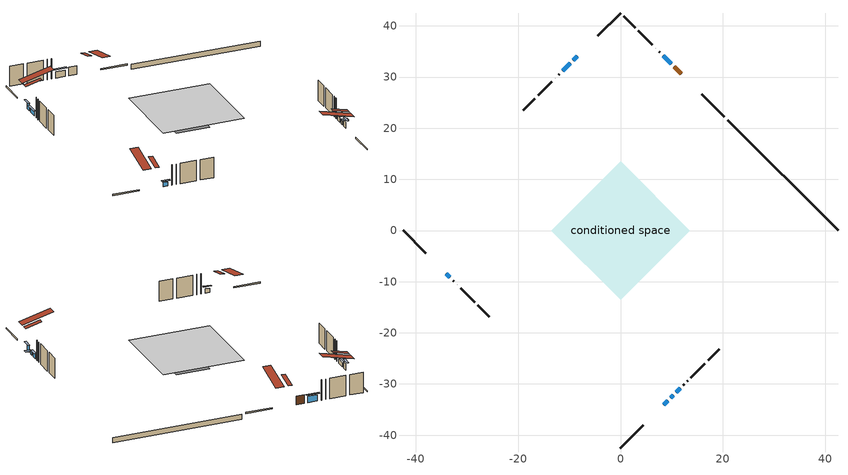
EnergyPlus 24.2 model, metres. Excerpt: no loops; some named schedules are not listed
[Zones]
conditioned space
 floor outside (Floor1 construction): -2.79,0 0,2.79 2.79,0 0,-2.79 z1.2
 floor adiabatic (Floor2 construction): -5.39,0 0,5.39 5.39,0 0,-5.39 z1.2
 floor adiabatic (AdiabaticFloorConstruction): -13.57,0 0,13.57 13.57,0 0,-13.57 z3.64
 floor foundation (Slab1 construction): -5.39,0.21 -0.21,5.39 5.39,-0.21 0.21,-5.39 z0
 wall outside (RimJoist1 construction): 0,-42.52 4.42,-38.1 / -42.52,0 -38.1,-4.42 / 0,42.52 -4.42,38.1 / 20.3,22.22 15.88,26.63 z1.2:1.5
 wall outside (AdiabaticWallConstruction 1): 11.85,30.67 10.54,31.98 z1.2:3.23
 wall outside (AdiabaticWallConstruction): 9.88,32.63 8.34,34.18 / 8.45,-34.06 9.19,-33.32 / -8.45,34.06 -9.19,33.32 z1.2:2.72; 9.85,-32.67 10.28,-32.24 z1.2:2.06; -34.06,-8.45 -33.34,-9.17 / 10.94,-31.58 11.65,-30.86 / -9.85,32.67 -11.28,31.23 z1.2:2.22
 wall outside (Wall1 construction): 12.31,-30.2 12.43,-30.08 / -32.69,-9.83 -32.57,-9.95 / -11.94,30.57 -12.06,30.45 / 7.68,34.84 7.56,34.96 z1.2:6.08
 wall outside (Wall2 construction): 13.09,-29.43 13.12,-29.4 / -31.91,-10.61 -31.88,-10.64 / -12.72,29.8 -12.75,29.77 / 6.9,35.61 6.87,35.64 z1.2:6.08
 wall outside (Wall3 construction): 13.78,-28.74 16.47,-26.04 / -31.22,-11.29 -28.53,-13.99 / -13.4,29.11 -16.1,26.41 / 6.22,36.3 3.52,39 z1.2:6.08
 wall outside (Wall4 construction): 17.13,-25.39 19.33,-23.18 / -27.87,-14.65 -25.66,-16.85 / -16.76,25.76 -18.96,23.55 / 2.86,39.65 0.66,41.86 z1.2:6.08
 wall foundation (FoundationWall1 construction): 42.52,0 20.96,21.56 z0:1.2
 window (WindowConstruction): 9.88,32.63 8.34,34.18 z1.2:2.72
 window (WindowConstruction 1): 8.45,-34.06 9.19,-33.32 z1.2:2.72
 window (WindowConstruction 2): 9.85,-32.67 10.28,-32.24 z1.2:2.06
 window (WindowConstruction 3): -8.45,34.06 -9.19,33.32 z1.2:2.72
 window (WindowConstruction 4): -34.06,-8.45 -33.34,-9.17 z1.2:2.21
 window (WindowConstruction 5): 10.94,-31.58 11.65,-30.86 z1.2:2.21
 window (WindowConstruction 6): -9.85,32.67 -11.28,31.23 z1.2:2.21
 door (Door): 11.84,30.67 10.54,31.98 z1.2:3.23
 ceiling adiabatic (AdiabaticFloorConstruction): 0,-13.57 13.57,0 0,13.57 -13.57,0 z3.64
 roof outside (Roof1 construction): 6.44,-36.07,6.08 1.14,-30.77,7.95 -0.23,-32.14,7.95 5.08,-37.44,6.08; -36.07,-6.44,6.08 -30.77,-1.14,7.95 -32.14,0.23,7.95 -37.44,-5.08,6.08; -6.44,36.07,6.08 -1.14,30.77,7.95 0.23,32.14,7.95 -5.08,37.44,6.08; 13.86,28.66,6.08 8.55,23.36,7.95 9.92,21.99,7.95 15.22,27.29,6.08
 roof outside (Roof2 construction): 7.8,-34.72,6.08 5.09,-32.01,7.04 4.39,-32.71,7.04 7.1,-35.42,6.08; -34.72,-7.8,6.08 -32.01,-5.09,7.04 -32.71,-4.39,7.04 -35.42,-7.1,6.08; -7.8,34.72,6.08 -5.09,32.01,7.04 -4.39,32.71,7.04 -7.1,35.42,6.08; 12.5,30.01,6.08 9.79,27.3,7.04 10.49,26.6,7.04 13.2,29.32,6.08
shading: 8.01,34.5 10.21,32.31 10.53,32.63 8.34,34.83 z3.18; 9.52,-33 8.13,-34.39 8.45,-34.71 9.84,-33.32 z3.18; 10.38,-32.13 9.74,-32.77 10.82,-33.85 11.46,-33.21 z2.21; -9.52,33 -8.13,34.39 -8.45,34.71 -9.84,33.32 z3.18; -33.02,-9.5 -34.39,-8.13 -34.71,-8.45 -33.34,-9.82 z2.68; 11.98,-30.54 10.61,-31.9 10.94,-32.23 12.3,-30.86 z2.68; -11.61,30.91 -9.52,32.99 -9.85,33.32 -11.93,31.23 z2.68
[Building]
Building 1: Terrain=Suburbs
[Site:Location]
Inuvik AP_NT: Latitude {deg}=68.3; Longitude {deg}=-133.48; Time Zone {hr}=-8; Elevation {m}=68; Keep Site Location Information=Yes
[Site:GroundTemperature:Shallow]
-13.1493, -15.9729, -16.199, -14.859, -9.47991, -4.12585, 0.51584, 3.45624, 3.70604, 1.31452, -3.2088, -8.39862
[Site:WaterMainsTemperature]
Calculation Method=Schedule; Temperature Schedule=mains temperature schedule
[Material] Roughness=Rough; Thermal Absorptance=0.9
Name | Thickness {m} | Conductivity {W/m-K} | Density {kg/m3} | Specific Heat {J/kg-K} | Solar Absorptance | Visible Absorptance
asphalt or fiberglass shingles | 0.00635 | 0.162714 | 1121.4 | 1465.45 | 0.4 | 0.4
concrete 4.0 in. | 0.1016 | 1.803125 | 2242.8 | 837.4 | 0.7 | 0.7
concrete 8.0 in. | 0.2032 | 1.803125 | 2242.8 | 837.4 | 0.7 | 0.7
door material | 0.04445 | 0.188738 | 512.64 | 1214.23 | 0.7 | 0.7
exterior vertical ins | 0.00139922 | 0.029427 | 32.04 | 1214.23 | 0.7 | 0.7
floor covering | 0.0127 | 0.0433444 | 54.468 | 1339.84 | 0.6 | 0.6
floor rigid ins; roof rigid ins | 0.103632 | 0.029427 | 32.04 | 1214.23 | 0.7 | 0.7
floor rigid ins 1; wall rigid ins 1 | 0.512978 | 0.029427 | 32.04 | 1214.23 | 0.7 | 0.7
floor stud and cavity | 0.1397 | 0.124706 | 92.3553 | 1139.71 | 0.7 | 0.7
floor stud and cavity 1 | 0.1397 | 0.094913 | 92.3553 | 1139.71 | 0.7 | 0.7
floor stud and cavity 2 | 0.1397 | 1.75129 | 37.0049 | 1207.88 | 0.7 | 0.7
furniture material conditioned space 1 | 0.1524 | 0.115458 | 640.8 | 1214.23 | 0.6 | 0.6
gypsum board | 0.0127 | 0.160291 | 801 | 837.4 | 0.6 | 0.6
gypsum board 1 | 0.0127 | 0.160291 | 801 | 837.4 | 0.7 | 0.7
osb sheathing 0.5 in. | 0.0127 | 0.115458 | 512.64 | 1214.23 | 0.7 | 0.7
osb sheathing 0.75 in. | 0.01905 | 0.115458 | 512.64 | 1214.23 | 0.7 | 0.7
osb sheathing 2.0 in. | 0.0508 | 0.115458 | 512.64 | 1214.23 | 0.7 | 0.7
rim joist rigid ins; wall rigid ins | 0.051816 | 0.029427 | 32.04 | 1214.23 | 0.7 | 0.7
rim joist stud and cavity | 0.0508 | 0.0453203 | 125.044 | 1163.47 | 0.6 | 0.6
roof stud and cavity | 0.2032 | 0.05915 | 78.34581 | 1123.46 | 0.7 | 0.7
roof stud and cavity 1 | 0.2032 | 0.322371 | 78.34581 | 1123.46 | 0.7 | 0.7
wall stud and cavity | 0.1397 | 0.347987 | 139.0536 | 1170.24 | 0.7 | 0.7
wall stud and cavity 1 | 0.1397 | 0.089851 | 139.0536 | 1170.24 | 0.7 | 0.7
wall stud and cavity 2 | 0.1397 | 0.163249 | 139.0536 | 1170.24 | 0.7 | 0.7
wall stud and cavity 3 | 0.1397 | 0.161917 | 139.0536 | 1170.24 | 0.7 | 0.7
wall stud and cavity 4 | 0.0889 | 0.380278 | 52.3479 | 1209.89 | 0.7 | 0.7
wall stud and cavity 5 | 0.0889 | 0.391764 | 83.0341 | 1211.67 | 0.7 | 0.7
wood siding | 0.0254 | 0.102417 | 544.68 | 1172.36 | 0.4 | 0.4
wood siding 1; wood siding 2; wood siding 3 | 0.0254 | 0.102417 | 544.68 | 1172.36 | 0.7 | 0.7
[WindowMaterial:SimpleGlazingSystem]
Name | U-Factor {W/m2-K} | Solar Heat Gain Coefficient
WindowMaterial | 1.283228 | 0.42
WindowMaterial 1 | 2.78449 | 0.57
WindowMaterial 2 | 2.98152 | 0.6
WindowMaterial 3 | 1.49729 | 0.35
[Construction]
AdiabaticFloorConstruction: floor stud and cavity 2, floor rigid ins 1, osb sheathing 0.75 in., floor covering
AdiabaticWallConstruction: wood siding 2, wall rigid ins 1, wall stud and cavity 4, gypsum board
AdiabaticWallConstruction 1: wood siding 3, wall rigid ins 1, wall stud and cavity 4, gypsum board
Door: door material
Floor1 construction: floor stud and cavity, floor rigid ins, osb sheathing 0.75 in., floor covering
Floor2 construction: floor stud and cavity 1, floor rigid ins, osb sheathing 0.75 in., floor covering
FoundationWall1 construction: concrete 8.0 in., gypsum board 1
furniture construction conditioned space 1: furniture material conditioned space 1
PartitionWallConstruction: gypsum board, wall stud and cavity 5, gypsum board
RimJoist1 construction: wood siding 1, rim joist rigid ins, osb sheathing 2.0 in., rim joist stud and cavity
Roof1 construction: asphalt or fiberglass shingles, roof rigid ins, osb sheathing 0.75 in., roof stud and cavity, gypsum board
Roof2 construction: asphalt or fiberglass shingles, roof rigid ins, osb sheathing 0.75 in., roof stud and cavity 1, gypsum board
Slab1 construction: concrete 4.0 in.
Wall1 construction: wood siding, wall rigid ins, osb sheathing 0.5 in., wall stud and cavity, gypsum board
Wall2 construction: wood siding, osb sheathing 0.5 in., wall stud and cavity 1, gypsum board
Wall3 construction: wood siding, wall rigid ins, osb sheathing 0.5 in., wall stud and cavity 2, gypsum board
Wall4 construction: wood siding, wall rigid ins, osb sheathing 0.5 in., wall stud and cavity 3, gypsum board
WindowConstruction: WindowMaterial
WindowConstruction 1; WindowConstruction 3: WindowMaterial 1
WindowConstruction 2: WindowMaterial 2
WindowConstruction 4; WindowConstruction 5; WindowConstruction 6: WindowMaterial 3
[Zone]
conditioned space: Multiplier=1; Volume {m3}=449.1; Part of Total Floor Area=Yes
[Space]
conditioned space 1: Zone=conditioned space; Volume {m3}=449.1
[SurfaceProperty:ExposedFoundationPerimeter]
Slab1: Exposed Perimeter Calculation Method=TotalExposedPerimeter; Total Exposed Perimeter {m}=30.49
[InternalMass] Zone or ZoneList=conditioned space; Space or SpaceList=conditioned space 1
Name | Construction | Surface Area {m2}
furniture mass conditioned space 1 | furniture construction conditioned space 1 | 199.893
partition wall mass | PartitionWallConstruction | 441.721
[Lights]
interior lighting: Zone or ZoneList or Space or SpaceList=conditioned space 1; Schedule=interior lighting schedule; Design Level Calculation Method=LightingLevel; Lighting Level {W}=343.2; Return Air Fraction=0; Fraction Radiant=0.6; Fraction Visible=0.2; Fraction Replaceable=1
[People]
occupants: Zone or ZoneList or Space or SpaceList=conditioned space 1; Number of People Schedule=occupants schedule; Number of People Calculation Method=People; Number of People=3; Fraction Radiant=0.314171; Sensible Heat Fraction=0.56303; Activity Level Schedule=occupants activity schedule; Carbon Dioxide Generation Rate {m3/s-W}=0; Enable ASHRAE 55 Comfort Warnings=No; Mean Radiant Temperature Calculation Type=EnclosureAveraged
[ElectricEquipment] Zone or ZoneList or Space or SpaceList=conditioned space 1; Design Level Calculation Method=EquipmentLevel
Name | Schedule | Design Level {W} | Fraction Latent | Fraction Radiant | Fraction Lost
clothes dryer | clothes dryer schedule | 140.772 | 0.015 | 0.081 | 0.85
clothes washer | clothes washer schedule | 32.1985 | 0.03 | 0.162 | 0.7
cooking range | cooking range schedule | 215.147 | 0.08 | 0.432 | 0.2
dishwasher | dishwasher schedule | 66.8632 | 0.3 | 0.18 | 0.4
fridge | fridge schedule | 72.9452 | 0 | 0.6 | 0
mech vent bath fan 0 | mech vent bath fan 0 schedule | 25.1 | 0 | 0 | 1
mech vent house fan | mech vent house fan schedule | 0 | 0 | 0 | 1
mech vent house fan cfis | mech vent house fan cfis schedule | 0 | 0 | 0 | 0
mech vent range fan 0 | mech vent range fan 0 schedule | 57 | 0 | 0 | 1
misc plug loads | misc plug loads schedule | 494.7 | 0.045 | 0.513 | 0.1
whole house fan | Always On Discrete | 0 | 0 | 0 | 1
[OtherEquipment] Zone or ZoneList or Space or SpaceList=conditioned space 1; Design Level Calculation Method=EquipmentLevel
Name | Fuel Type | Schedule | Design Level {W} | Fraction Latent | Fraction Radiant | Fraction Lost
clothes dryer 1 | Electricity | clothes dryer schedule | 0 | 0.015 | 0.081 | 0.85
cooking range 1 | Electricity | cooking range schedule | 0 | 0.08 | 0.432 | 0.2
general water use latent | None | general water use schedule | 62.594 | 1 | 0 | 0
general water use sensible | None | general water use schedule | -61.6891 | 0 | 0.6 | 0
mech vent house fan latent load | None | Always On Discrete | 0 | 1 | 0 | 0
mech vent house fan sensible load | None | Always On Discrete | 0 | 0 | 0 | 0
water heater energy adjustment1 | FuelOilNo2 | Always On Discrete | 0.01 | 0 | 0 | 1
[ZoneInfiltration:DesignFlowRate] Zone or ZoneList or Space or SpaceList=conditioned space 1; Schedule=Always On Discrete; Design Flow Rate Calculation Method=Flow/Zone; Design Flow Rate {m3/s}=0
infil flow; natural vent flow; whole house fan flow
[Foundation:Kiva]
Foundation Kiva 1: Initial Indoor Air Temperature {C}=18; Wall Height Above Grade {m}=1.2; Wall Depth Below Slab {m}=0.2032; Custom Block Material Name 1=exterior vertical ins; Custom Block Depth 1 {m}=1.2; Custom Block X Position 1 {m}=0.2159; Custom Block Z Position 1 {m}=0
[Foundation:Kiva:Settings]
Soil Conductivity {W/m-K}=1.900638; Soil Density {kg/m3}=1842.3; Soil Specific Heat {J/kg-K}=418.7; Ground Solar Absorptivity=0.9; Ground Thermal Absorptivity=0.9; Ground Surface Roughness {m}=0.03; Far-Field Width {m}=40; Deep-Ground Boundary Condition=ZeroFlux; Deep-Ground Depth {m}=40; Minimum Cell Dimension {m}=0.2; Maximum Cell Growth Coefficient=3; Simulation Timestep=Timestep
[Exterior:Lights]
exterior lighting: Schedule=exterior lighting schedule; Design Level {W}=75.6
[Schedule:Day:Interval]
interior lighting schedule day: No, 01:00, 0.108182, 04:00, 0.0901515, 05:00, 0.0991667, 06:00, 0.162273, 07:00, 0.270455, 08:00, 0.342576, 10:00, 0.369621, 11:00, 0.351591, 12:00, 0.333561, 13:00, 0.324545, 14:00, 0.31553, 15:00, 0.333561, 16:00, 0.369621, 17:00, 0.450758, 18:00, 0.585985, 19:00, 0.775303, 20:00, 0.955606, 21:00, 0.991667, 22:00, 0.712197, 23:00, 0.360606, 24:00, 0.162273
interior lighting schedule day 1: No, 01:00, 0.100909, 04:00, 0.0840909, 05:00, 0.0925, 06:00, 0.151364, 07:00, 0.252273, 08:00, 0.319545, 10:00, 0.344773, 11:00, 0.327955, 12:00, 0.311136, 13:00, 0.302727, 14:00, 0.294318, 15:00, 0.311136, 16:00, 0.344773, 17:00, 0.420455, 18:00, 0.546591, 19:00, 0.723182, 20:00, 0.891364, 21:00, 0.925, 22:00, 0.664318, 23:00, 0.336364, 24:00, 0.151364
interior lighting schedule day 2: No, 01:00, 0.0927273, 04:00, 0.0772727, 05:00, 0.085, 06:00, 0.139091, 07:00, 0.231818, 08:00, 0.293636, 10:00, 0.316818, 11:00, 0.301364, 12:00, 0.285909, 13:00, 0.278182, 14:00, 0.270455, 15:00, 0.285909, 16:00, 0.316818, 17:00, 0.386364, 18:00, 0.502273, 19:00, 0.664545, 20:00, 0.819091, 21:00, 0.85, 22:00, 0.610455, 23:00, 0.309091, 24:00, 0.139091
interior lighting schedule day 3: No, 01:00, 0.0845455, 04:00, 0.0704545, 05:00, 0.0775, 06:00, 0.126818, 07:00, 0.211364, 08:00, 0.267727, 10:00, 0.288864, 11:00, 0.274773, 12:00, 0.260682, 13:00, 0.253636, 14:00, 0.246591, 15:00, 0.260682, 16:00, 0.288864, 17:00, 0.352273, 18:00, 0.457955, 19:00, 0.605909, 20:00, 0.746818, 21:00, 0.775, 22:00, 0.556591, 23:00, 0.281818, 24:00, 0.126818
interior lighting schedule default day: No, 24:00, 0
[Schedule:Week:Daily]
interior lighting schedule Week Rule - Jan1-Jan27: interior lighting schedule day, interior lighting schedule day, interior lighting schedule day, interior lighting schedule day, interior lighting schedule day, interior lighting schedule day, interior lighting schedule day, interior lighting schedule default day, interior lighting schedule default day, interior lighting schedule default day, interior lighting schedule default day, interior lighting schedule default day
interior lighting schedule Week Rule - Jan28-Feb3: interior lighting schedule day, interior lighting schedule day, interior lighting schedule day, interior lighting schedule day, interior lighting schedule day 1, interior lighting schedule day 1, interior lighting schedule day 1, interior lighting schedule default day, interior lighting schedule default day, interior lighting schedule default day, interior lighting schedule default day, interior lighting schedule default day
interior lighting schedule Week Rule - Feb4-Feb24: interior lighting schedule day 1, interior lighting schedule day 1, interior lighting schedule day 1, interior lighting schedule day 1, interior lighting schedule day 1, interior lighting schedule day 1, interior lighting schedule day 1, interior lighting schedule default day, interior lighting schedule default day, interior lighting schedule default day, interior lighting schedule default day, interior lighting schedule default day
interior lighting schedule Week Rule - Feb25-Mar3: interior lighting schedule day 1, interior lighting schedule day 1, interior lighting schedule day 1, interior lighting schedule day 1, interior lighting schedule day 2, interior lighting schedule day 2, interior lighting schedule day 2, interior lighting schedule default day, interior lighting schedule default day, interior lighting schedule default day, interior lighting schedule default day, interior lighting schedule default day
interior lighting schedule Week Rule - Mar4-Mar31: interior lighting schedule day 2, interior lighting schedule day 2, interior lighting schedule day 2, interior lighting schedule day 2, interior lighting schedule day 2, interior lighting schedule day 2, interior lighting schedule day 2, interior lighting schedule default day, interior lighting schedule default day, interior lighting schedule default day, interior lighting schedule default day, interior lighting schedule default day
interior lighting schedule Week Rule - Apr1-Apr28: interior lighting schedule day 3, interior lighting schedule day 3, interior lighting schedule day 3, interior lighting schedule day 3, interior lighting schedule day 3, interior lighting schedule day 3, interior lighting schedule day 3, interior lighting schedule default day, interior lighting schedule default day, interior lighting schedule default day, interior lighting schedule default day, interior lighting schedule default day
interior lighting schedule Week Rule - Apr29-May5: interior lighting schedule day 3, interior lighting schedule day 3, interior lighting schedule day 4, interior lighting schedule day 4, interior lighting schedule day 4, interior lighting schedule day 4, interior lighting schedule day 4, interior lighting schedule default day, interior lighting schedule default day, interior lighting schedule default day, interior lighting schedule default day, interior lighting schedule default day
interior lighting schedule Week Rule - May6-May26: interior lighting schedule day 4, interior lighting schedule day 4, interior lighting schedule day 4, interior lighting schedule day 4, interior lighting schedule day 4, interior lighting schedule day 4, interior lighting schedule day 4, interior lighting schedule default day, interior lighting schedule default day, interior lighting schedule default day, interior lighting schedule default day, interior lighting schedule default day
interior lighting schedule Week Rule - May27-Jun2: interior lighting schedule day 4, interior lighting schedule day 4, interior lighting schedule day 4, interior lighting schedule day 4, interior lighting schedule day 4, interior lighting schedule day 5, interior lighting schedule day 5, interior lighting schedule default day, interior lighting schedule default day, interior lighting schedule default day, interior lighting schedule default day, interior lighting schedule default day
interior lighting schedule Week Rule - Jun3-Jun30: interior lighting schedule day 5, interior lighting schedule day 5, interior lighting schedule day 5, interior lighting schedule day 5, interior lighting schedule day 5, interior lighting schedule day 5, interior lighting schedule day 5, interior lighting schedule default day, interior lighting schedule default day, interior lighting schedule default day, interior lighting schedule default day, interior lighting schedule default day
interior lighting schedule Week Rule - Jul1-Jul28: interior lighting schedule day 6, interior lighting schedule day 6, interior lighting schedule day 6, interior lighting schedule day 6, interior lighting schedule day 6, interior lighting schedule day 6, interior lighting schedule day 6, interior lighting schedule default day, interior lighting schedule default day, interior lighting schedule default day, interior lighting schedule default day, interior lighting schedule default day
interior lighting schedule Week Rule - Jul29-Aug4: interior lighting schedule day 6, interior lighting schedule day 6, interior lighting schedule day 6, interior lighting schedule day 7, interior lighting schedule day 7, interior lighting schedule day 7, interior lighting schedule day 7, interior lighting schedule default day, interior lighting schedule default day, interior lighting schedule default day, interior lighting schedule default day, interior lighting schedule default day
interior lighting schedule Week Rule - Aug5-Aug25: interior lighting schedule day 7, interior lighting schedule day 7, interior lighting schedule day 7, interior lighting schedule day 7, interior lighting schedule day 7, interior lighting schedule day 7, interior lighting schedule day 7, interior lighting schedule default day, interior lighting schedule default day, interior lighting schedule default day, interior lighting schedule default day, interior lighting schedule default day
interior lighting schedule Week Rule - Aug26-Sep1: interior lighting schedule day 7, interior lighting schedule day 7, interior lighting schedule day 7, interior lighting schedule day 7, interior lighting schedule day 7, interior lighting schedule day 7, interior lighting schedule day 8, interior lighting schedule default day, interior lighting schedule default day, interior lighting schedule default day, interior lighting schedule default day, interior lighting schedule default day
interior lighting schedule Week Rule - Sep2-Sep29: interior lighting schedule day 8, interior lighting schedule day 8, interior lighting schedule day 8, interior lighting schedule day 8, interior lighting schedule day 8, interior lighting schedule day 8, interior lighting schedule day 8, interior lighting schedule default day, interior lighting schedule default day, interior lighting schedule default day, interior lighting schedule default day, interior lighting schedule default day
interior lighting schedule Week Rule - Sep30-Oct6: interior lighting schedule day 8, interior lighting schedule day 9, interior lighting schedule day 9, interior lighting schedule day 9, interior lighting schedule day 9, interior lighting schedule day 9, interior lighting schedule day 9, interior lighting schedule default day, interior lighting schedule default day, interior lighting schedule default day, interior lighting schedule default day, interior lighting schedule default day
interior lighting schedule Week Rule - Oct7-Oct27: interior lighting schedule day 9, interior lighting schedule day 9, interior lighting schedule day 9, interior lighting schedule day 9, interior lighting schedule day 9, interior lighting schedule day 9, interior lighting schedule day 9, interior lighting schedule default day, interior lighting schedule default day, interior lighting schedule default day, interior lighting schedule default day, interior lighting schedule default day
interior lighting schedule Week Rule - Oct28-Nov3: interior lighting schedule day 9, interior lighting schedule day 9, interior lighting schedule day 9, interior lighting schedule day 9, interior lighting schedule day 10, interior lighting schedule day 10, interior lighting schedule day 10, interior lighting schedule default day, interior lighting schedule default day, interior lighting schedule default day, interior lighting schedule default day, interior lighting schedule default day
interior lighting schedule Week Rule - Nov4-Nov24: interior lighting schedule day 10, interior lighting schedule day 10, interior lighting schedule day 10, interior lighting schedule day 10, interior lighting schedule day 10, interior lighting schedule day 10, interior lighting schedule day 10, interior lighting schedule default day, interior lighting schedule default day, interior lighting schedule default day, interior lighting schedule default day, interior lighting schedule default day
interior lighting schedule Week Rule - Nov25-Dec1: interior lighting schedule day 10, interior lighting schedule day 10, interior lighting schedule day 10, interior lighting schedule day 10, interior lighting schedule day 10, interior lighting schedule day 10, interior lighting schedule day 11, interior lighting schedule default day, interior lighting schedule default day, interior lighting schedule default day, interior lighting schedule default day, interior lighting schedule default day
interior lighting schedule Week Rule - Dec2-Dec31: interior lighting schedule day 11, interior lighting schedule day 11, interior lighting schedule day 11, interior lighting schedule day 11, interior lighting schedule day 11, interior lighting schedule day 11, interior lighting schedule day 11, interior lighting schedule default day, interior lighting schedule default day, interior lighting schedule default day, interior lighting schedule default day, interior lighting schedule default day
occupants schedule Week Rule - Jan1-Dec31: occupants schedule day, occupants schedule day, occupants schedule day, occupants schedule day, occupants schedule day, occupants schedule day, occupants schedule day, occupants schedule default day, occupants schedule default day, occupants schedule default day, occupants schedule default day, occupants schedule default day
clothes dryer schedule Week Rule - Jan1-Dec31: clothes dryer schedule day, clothes dryer schedule day, clothes dryer schedule day, clothes dryer schedule day, clothes dryer schedule day, clothes dryer schedule day, clothes dryer schedule day, clothes dryer schedule default day, clothes dryer schedule default day, clothes dryer schedule default day, clothes dryer schedule default day, clothes dryer schedule default day
clothes washer schedule Week Rule - Jan1-Dec31: clothes washer schedule day, clothes washer schedule day, clothes washer schedule day, clothes washer schedule day, clothes washer schedule day, clothes washer schedule day, clothes washer schedule day, clothes washer schedule default day, clothes washer schedule default day, clothes washer schedule default day, clothes washer schedule default day, clothes washer schedule default day
cooking range schedule Week Rule - Jan1-Dec31: cooking range schedule day, cooking range schedule day, cooking range schedule day, cooking range schedule day, cooking range schedule day, cooking range schedule day, cooking range schedule day, cooking range schedule default day, cooking range schedule default day, cooking range schedule default day, cooking range schedule default day, cooking range schedule default day
dishwasher schedule Week Rule - Jan1-Dec31: dishwasher schedule day, dishwasher schedule day, dishwasher schedule day, dishwasher schedule day, dishwasher schedule day, dishwasher schedule day, dishwasher schedule day, dishwasher schedule default day, dishwasher schedule default day, dishwasher schedule default day, dishwasher schedule default day, dishwasher schedule default day
mech vent bath fan 0 schedule Week Rule - Jan1-Dec31: mech vent bath fan 0 schedule day, mech vent bath fan 0 schedule day, mech vent bath fan 0 schedule day, mech vent bath fan 0 schedule day, mech vent bath fan 0 schedule day, mech vent bath fan 0 schedule day, mech vent bath fan 0 schedule day, mech vent bath fan 0 schedule default day, mech vent bath fan 0 schedule default day, mech vent bath fan 0 schedule default day, mech vent bath fan 0 schedule default day, mech vent bath fan 0 schedule default day
mech vent range fan 0 schedule Week Rule - Jan1-Dec31: mech vent range fan 0 schedule day, mech vent range fan 0 schedule day, mech vent range fan 0 schedule day, mech vent range fan 0 schedule day, mech vent range fan 0 schedule day, mech vent range fan 0 schedule day, mech vent range fan 0 schedule day, mech vent range fan 0 schedule default day, mech vent range fan 0 schedule default day, mech vent range fan 0 schedule default day, mech vent range fan 0 schedule default day, mech vent range fan 0 schedule default day
misc plug loads schedule Week Rule - Jan1-Dec31: misc plug loads schedule day, misc plug loads schedule day, misc plug loads schedule day, misc plug loads schedule day, misc plug loads schedule day, misc plug loads schedule day, misc plug loads schedule day, misc plug loads schedule default day, misc plug loads schedule default day, misc plug loads schedule default day, misc plug loads schedule default day, misc plug loads schedule default day
general water use schedule Week Rule - Jan1-Dec31: general water use schedule day, general water use schedule day, general water use schedule day, general water use schedule day, general water use schedule day, general water use schedule day, general water use schedule day, general water use schedule default day, general water use schedule default day, general water use schedule default day, general water use schedule default day, general water use schedule default day
exterior lighting schedule Week Rule - Jan1-Jan27: exterior lighting schedule day, exterior lighting schedule day, exterior lighting schedule day, exterior lighting schedule day, exterior lighting schedule day, exterior lighting schedule day, exterior lighting schedule day, exterior lighting schedule default day, exterior lighting schedule default day, exterior lighting schedule default day, exterior lighting schedule default day, exterior lighting schedule default day
exterior lighting schedule Week Rule - Jan28-Feb3: exterior lighting schedule day, exterior lighting schedule day, exterior lighting schedule day, exterior lighting schedule day, exterior lighting schedule day 1, exterior lighting schedule day 1, exterior lighting schedule day 1, exterior lighting schedule default day, exterior lighting schedule default day, exterior lighting schedule default day, exterior lighting schedule default day, exterior lighting schedule default day
exterior lighting schedule Week Rule - Feb4-Feb24: exterior lighting schedule day 1, exterior lighting schedule day 1, exterior lighting schedule day 1, exterior lighting schedule day 1, exterior lighting schedule day 1, exterior lighting schedule day 1, exterior lighting schedule day 1, exterior lighting schedule default day, exterior lighting schedule default day, exterior lighting schedule default day, exterior lighting schedule default day, exterior lighting schedule default day
exterior lighting schedule Week Rule - Feb25-Mar3: exterior lighting schedule day 1, exterior lighting schedule day 1, exterior lighting schedule day 1, exterior lighting schedule day 1, exterior lighting schedule day 2, exterior lighting schedule day 2, exterior lighting schedule day 2, exterior lighting schedule default day, exterior lighting schedule default day, exterior lighting schedule default day, exterior lighting schedule default day, exterior lighting schedule default day
exterior lighting schedule Week Rule - Mar4-Mar31: exterior lighting schedule day 2, exterior lighting schedule day 2, exterior lighting schedule day 2, exterior lighting schedule day 2, exterior lighting schedule day 2, exterior lighting schedule day 2, exterior lighting schedule day 2, exterior lighting schedule default day, exterior lighting schedule default day, exterior lighting schedule default day, exterior lighting schedule default day, exterior lighting schedule default day
exterior lighting schedule Week Rule - Apr1-Apr28: exterior lighting schedule day 3, exterior lighting schedule day 3, exterior lighting schedule day 3, exterior lighting schedule day 3, exterior lighting schedule day 3, exterior lighting schedule day 3, exterior lighting schedule day 3, exterior lighting schedule default day, exterior lighting schedule default day, exterior lighting schedule default day, exterior lighting schedule default day, exterior lighting schedule default day
exterior lighting schedule Week Rule - Apr29-May5: exterior lighting schedule day 3, exterior lighting schedule day 3, exterior lighting schedule day 4, exterior lighting schedule day 4, exterior lighting schedule day 4, exterior lighting schedule day 4, exterior lighting schedule day 4, exterior lighting schedule default day, exterior lighting schedule default day, exterior lighting schedule default day, exterior lighting schedule default day, exterior lighting schedule default day
exterior lighting schedule Week Rule - May6-May26: exterior lighting schedule day 4, exterior lighting schedule day 4, exterior lighting schedule day 4, exterior lighting schedule day 4, exterior lighting schedule day 4, exterior lighting schedule day 4, exterior lighting schedule day 4, exterior lighting schedule default day, exterior lighting schedule default day, exterior lighting schedule default day, exterior lighting schedule default day, exterior lighting schedule default day
exterior lighting schedule Week Rule - May27-Jun2: exterior lighting schedule day 4, exterior lighting schedule day 4, exterior lighting schedule day 4, exterior lighting schedule day 4, exterior lighting schedule day 4, exterior lighting schedule day 5, exterior lighting schedule day 5, exterior lighting schedule default day, exterior lighting schedule default day, exterior lighting schedule default day, exterior lighting schedule default day, exterior lighting schedule default day
exterior lighting schedule Week Rule - Jun3-Jun30: exterior lighting schedule day 5, exterior lighting schedule day 5, exterior lighting schedule day 5, exterior lighting schedule day 5, exterior lighting schedule day 5, exterior lighting schedule day 5, exterior lighting schedule day 5, exterior lighting schedule default day, exterior lighting schedule default day, exterior lighting schedule default day, exterior lighting schedule default day, exterior lighting schedule default day
exterior lighting schedule Week Rule - Jul1-Jul28: exterior lighting schedule day 6, exterior lighting schedule day 6, exterior lighting schedule day 6, exterior lighting schedule day 6, exterior lighting schedule day 6, exterior lighting schedule day 6, exterior lighting schedule day 6, exterior lighting schedule default day, exterior lighting schedule default day, exterior lighting schedule default day, exterior lighting schedule default day, exterior lighting schedule default day
exterior lighting schedule Week Rule - Jul29-Aug4: exterior lighting schedule day 6, exterior lighting schedule day 6, exterior lighting schedule day 6, exterior lighting schedule day 7, exterior lighting schedule day 7, exterior lighting schedule day 7, exterior lighting schedule day 7, exterior lighting schedule default day, exterior lighting schedule default day, exterior lighting schedule default day, exterior lighting schedule default day, exterior lighting schedule default day
exterior lighting schedule Week Rule - Aug5-Aug25: exterior lighting schedule day 7, exterior lighting schedule day 7, exterior lighting schedule day 7, exterior lighting schedule day 7, exterior lighting schedule day 7, exterior lighting schedule day 7, exterior lighting schedule day 7, exterior lighting schedule default day, exterior lighting schedule default day, exterior lighting schedule default day, exterior lighting schedule default day, exterior lighting schedule default day
exterior lighting schedule Week Rule - Aug26-Sep1: exterior lighting schedule day 7, exterior lighting schedule day 7, exterior lighting schedule day 7, exterior lighting schedule day 7, exterior lighting schedule day 7, exterior lighting schedule day 7, exterior lighting schedule day 8, exterior lighting schedule default day, exterior lighting schedule default day, exterior lighting schedule default day, exterior lighting schedule default day, exterior lighting schedule default day
exterior lighting schedule Week Rule - Sep2-Sep29: exterior lighting schedule day 8, exterior lighting schedule day 8, exterior lighting schedule day 8, exterior lighting schedule day 8, exterior lighting schedule day 8, exterior lighting schedule day 8, exterior lighting schedule day 8, exterior lighting schedule default day, exterior lighting schedule default day, exterior lighting schedule default day, exterior lighting schedule default day, exterior lighting schedule default day
exterior lighting schedule Week Rule - Sep30-Oct6: exterior lighting schedule day 8, exterior lighting schedule day 9, exterior lighting schedule day 9, exterior lighting schedule day 9, exterior lighting schedule day 9, exterior lighting schedule day 9, exterior lighting schedule day 9, exterior lighting schedule default day, exterior lighting schedule default day, exterior lighting schedule default day, exterior lighting schedule default day, exterior lighting schedule default day
exterior lighting schedule Week Rule - Oct7-Oct27: exterior lighting schedule day 9, exterior lighting schedule day 9, exterior lighting schedule day 9, exterior lighting schedule day 9, exterior lighting schedule day 9, exterior lighting schedule day 9, exterior lighting schedule day 9, exterior lighting schedule default day, exterior lighting schedule default day, exterior lighting schedule default day, exterior lighting schedule default day, exterior lighting schedule default day
exterior lighting schedule Week Rule - Oct28-Nov3: exterior lighting schedule day 9, exterior lighting schedule day 9, exterior lighting schedule day 9, exterior lighting schedule day 9, exterior lighting schedule day 10, exterior lighting schedule day 10, exterior lighting schedule day 10, exterior lighting schedule default day, exterior lighting schedule default day, exterior lighting schedule default day, exterior lighting schedule default day, exterior lighting schedule default day
exterior lighting schedule Week Rule - Nov4-Nov24: exterior lighting schedule day 10, exterior lighting schedule day 10, exterior lighting schedule day 10, exterior lighting schedule day 10, exterior lighting schedule day 10, exterior lighting schedule day 10, exterior lighting schedule day 10, exterior lighting schedule default day, exterior lighting schedule default day, exterior lighting schedule default day, exterior lighting schedule default day, exterior lighting schedule default day
exterior lighting schedule Week Rule - Nov25-Dec1: exterior lighting schedule day 10, exterior lighting schedule day 10, exterior lighting schedule day 10, exterior lighting schedule day 10, exterior lighting schedule day 10, exterior lighting schedule day 10, exterior lighting schedule day 11, exterior lighting schedule default day, exterior lighting schedule default day, exterior lighting schedule default day, exterior lighting schedule default day, exterior lighting schedule default day
exterior lighting schedule Week Rule - Dec2-Dec31: exterior lighting schedule day 11, exterior lighting schedule day 11, exterior lighting schedule day 11, exterior lighting schedule day 11, exterior lighting schedule day 11, exterior lighting schedule day 11, exterior lighting schedule day 11, exterior lighting schedule default day, exterior lighting schedule default day, exterior lighting schedule default day, exterior lighting schedule default day, exterior lighting schedule default day
[Schedule:Year]
interior lighting schedule: interior lighting schedule Week Rule - Jan1-Jan27, 1, 1, 1, 27, interior lighting schedule Week Rule - Jan28-Feb3, 1, 28, 2, 3, interior lighting schedule Week Rule - Feb4-Feb24, 2, 4, 2, 24, interior lighting schedule Week Rule - Feb25-Mar3, 2, 25, 3, 3, interior lighting schedule Week Rule - Mar4-Mar31, 3, 4, 3, 31, interior lighting schedule Week Rule - Apr1-Apr28, 4, 1, 4, 28, interior lighting schedule Week Rule - Apr29-May5, 4, 29, 5, 5, interior lighting schedule Week Rule - May6-May26, 5, 6, 5, 26, interior lighting schedule Week Rule - May27-Jun2, 5, 27, 6, 2, interior lighting schedule Week Rule - Jun3-Jun30, 6, 3, 6, 30, interior lighting schedule Week Rule - Jul1-Jul28, 7, 1, 7, 28, interior lighting schedule Week Rule - Jul29-Aug4, 7, 29, 8, 4, interior lighting schedule Week Rule - Aug5-Aug25, 8, 5, 8, 25, interior lighting schedule Week Rule - Aug26-Sep1, 8, 26, 9, 1, interior lighting schedule Week Rule - Sep2-Sep29, 9, 2, 9, 29, interior lighting schedule Week Rule - Sep30-Oct6, 9, 30, 10, 6, interior lighting schedule Week Rule - Oct7-Oct27, 10, 7, 10, 27, interior lighting schedule Week Rule - Oct28-Nov3, 10, 28, 11, 3, interior lighting schedule Week Rule - Nov4-Nov24, 11, 4, 11, 24, interior lighting schedule Week Rule - Nov25-Dec1, 11, 25, 12, 1, interior lighting schedule Week Rule - Dec2-Dec31, 12, 2, 12, 31
occupants schedule: occupants schedule Week Rule - Jan1-Dec31, 1, 1, 12, 31
clothes dryer schedule: clothes dryer schedule Week Rule - Jan1-Dec31, 1, 1, 12, 31
clothes washer schedule: clothes washer schedule Week Rule - Jan1-Dec31, 1, 1, 12, 31
cooking range schedule: cooking range schedule Week Rule - Jan1-Dec31, 1, 1, 12, 31
dishwasher schedule: dishwasher schedule Week Rule - Jan1-Dec31, 1, 1, 12, 31
mech vent bath fan 0 schedule: mech vent bath fan 0 schedule Week Rule - Jan1-Dec31, 1, 1, 12, 31
mech vent range fan 0 schedule: mech vent range fan 0 schedule Week Rule - Jan1-Dec31, 1, 1, 12, 31
misc plug loads schedule: misc plug loads schedule Week Rule - Jan1-Dec31, 1, 1, 12, 31
general water use schedule: general water use schedule Week Rule - Jan1-Dec31, 1, 1, 12, 31
exterior lighting schedule: exterior lighting schedule Week Rule - Jan1-Jan27, 1, 1, 1, 27, exterior lighting schedule Week Rule - Jan28-Feb3, 1, 28, 2, 3, exterior lighting schedule Week Rule - Feb4-Feb24, 2, 4, 2, 24, exterior lighting schedule Week Rule - Feb25-Mar3, 2, 25, 3, 3, exterior lighting schedule Week Rule - Mar4-Mar31, 3, 4, 3, 31, exterior lighting schedule Week Rule - Apr1-Apr28, 4, 1, 4, 28, exterior lighting schedule Week Rule - Apr29-May5, 4, 29, 5, 5, exterior lighting schedule Week Rule - May6-May26, 5, 6, 5, 26, exterior lighting schedule Week Rule - May27-Jun2, 5, 27, 6, 2, exterior lighting schedule Week Rule - Jun3-Jun30, 6, 3, 6, 30, exterior lighting schedule Week Rule - Jul1-Jul28, 7, 1, 7, 28, exterior lighting schedule Week Rule - Jul29-Aug4, 7, 29, 8, 4, exterior lighting schedule Week Rule - Aug5-Aug25, 8, 5, 8, 25, exterior lighting schedule Week Rule - Aug26-Sep1, 8, 26, 9, 1, exterior lighting schedule Week Rule - Sep2-Sep29, 9, 2, 9, 29, exterior lighting schedule Week Rule - Sep30-Oct6, 9, 30, 10, 6, exterior lighting schedule Week Rule - Oct7-Oct27, 10, 7, 10, 27, exterior lighting schedule Week Rule - Oct28-Nov3, 10, 28, 11, 3, exterior lighting schedule Week Rule - Nov4-Nov24, 11, 4, 11, 24, exterior lighting schedule Week Rule - Nov25-Dec1, 11, 25, 12, 1, exterior lighting schedule Week Rule - Dec2-Dec31, 12, 2, 12, 31
[Schedule:Constant]
Name | Hourly Value
occupants activity schedule | 117.228
fridge schedule | 0
mech vent house fan schedule; mech vent house fan cfis schedule; Always On Discrete | 1
[Schedule:Compact]
mains temperature schedule: Through: 01/01, For: AllDays, Until: 24:00, 0, Through: 01/02, For: AllDays, Until: 24:00, 0, Through: 01/03, For: AllDays, Until: 24:00, 0, Through: 01/04, For: AllDays, Until: 24:00, 0, Through: 01/05, For: AllDays, Until: 24:00, 0, Through: 01/06, For: AllDays, Until: 24:00, 0, Through: 01/07, For: AllDays, Until: 24:00, 0, Through: 01/08, For: AllDays, Until: 24:00, 0, Through: 01/09, For: AllDays, Until: 24:00, 0, Through: 01/10, For: AllDays, Until: 24:00, 0, Through: 01/11, For: AllDays, Until: 24:00, 0, Through: 01/12, For: AllDays, Until: 24:00, 0, Through: 01/13, For: AllDays, Until: 24:00, 0, Through: 01/14, For: AllDays, Until: 24:00, 0, Through: 01/15, For: AllDays, Until: 24:00, 0, Through: 01/16, For: AllDays, Until: 24:00, 0, Through: 01/17, For: AllDays, Until: 24:00, 0, Through: 01/18, For: AllDays, Until: 24:00, 0, Through: 01/19, For: AllDays, Until: 24:00, 0, Through: 01/20, For: AllDays, Until: 24:00, 0, Through: 01/21, For: AllDays, Until: 24:00, 0, Through: 01/22, For: AllDays, Until: 24:00, 0, Through: 01/23, For: AllDays, Until: 24:00, 0, Through: 01/24, For: AllDays, Until: 24:00, 0, Through: 01/25, For: AllDays, Until: 24:00, 0, Through: 01/26, For: AllDays, Until: 24:00, 0, Through: 01/27, For: AllDays, Until: 24:00, 0, Through: 01/28, For: AllDays, Until: 24:00, 0, Through: 01/29, For: AllDays, Until: 24:00, 0, Through: 01/30, For: AllDays, Until: 24:00, 0, Through: 01/31, For: AllDays, Until: 24:00, 0, Through: 02/01, For: AllDays, Until: 24:00, 0, Through: 02/02, For: AllDays, Until: 24:00, 0, Through: 02/03, For: AllDays, Until: 24:00, 0, Through: 02/04, For: AllDays, Until: 24:00, 0, Through: 02/05, For: AllDays, Until: 24:00, 0, Through: 02/06, For: AllDays, Until: 24:00, 0, Through: 02/07, For: AllDays, Until: 24:00, 0, Through: 02/08, For: AllDays, Until: 24:00, 0, Through: 02/09, For: AllDays, Until: 24:00, 0, Through: 02/10, For: AllDays, Until: 24:00, 0, Through: 02/11, For: AllDays, Until: 24:00, 0, Through: 02/12, For: AllDays, Until: 24:00, 0, Through: 02/13, For: AllDays, Until: 24:00, 0, Through: 02/14, For: AllDays, Until: 24:00, 0, Through: 02/15, For: AllDays, Until: 24:00, 0, Through: 02/16, For: AllDays, Until: 24:00, 0, Through: 02/17, For: AllDays, Until: 24:00, 0, Through: 02/18, For: AllDays, Until: 24:00, 0, Through: 02/19, For: AllDays, Until: 24:00, 0, Through: 02/20, For: AllDays, Until: 24:00, 0, Through: 02/21, For: AllDays, Until: 24:00, 0, Through: 02/22, For: AllDays, Until: 24:00, 0, Through: 02/23, For: AllDays, Until: 24:00, 0, Through: 02/24, For: AllDays, Until: 24:00, 0, Through: 02/25, For: AllDays, Until: 24:00, 0, Through: 02/26, For: AllDays, Until: 24:00, 0, Through: 02/27, For: AllDays, Until: 24:00, 0, Through: 02/28, For: AllDays, Until: 24:00, 0, Through: 03/01, For: AllDays, Until: 24:00, 0, Through: 03/02, For: AllDays, Until: 24:00, 0, Through: 03/03, For: AllDays, Until: 24:00, 0, Through: 03/04, For: AllDays, Until: 24:00, 0, Through: 03/05, For: AllDays, Until: 24:00, 0, Through: 03/06, For: AllDays, Until: 24:00, 0, Through: 03/07, For: AllDays, Until: 24:00, 0, Through: 03/08, For: AllDays, Until: 24:00, 0, Through: 03/09, For: AllDays, Until: 24:00, 0, Through: 03/10, For: AllDays, Until: 24:00, 0, Through: 03/11, For: AllDays, Until: 24:00, 0, Through: 03/12, For: AllDays, Until: 24:00, 0, Through: 03/13, For: AllDays, Until: 24:00, 0, Through: 03/14, For: AllDays, Until: 24:00, 0, Through: 03/15, For: AllDays, Until: 24:00, 0, Through: 03/16, For: AllDays, Until: 24:00, 0, Through: 03/17, For: AllDays, Until: 24:00, 0, Through: 03/18, For: AllDays, Until: 24:00, 0, Through: 03/19, For: AllDays, Until: 24:00, 0, Through: 03/20, For: AllDays, Until: 24:00, 0, Through: 03/21, For: AllDays, Until: 24:00, 0, Through: 03/22, For: AllDays, Until: 24:00, 0, Through: 03/23, For: AllDays, Until: 24:00, 0, Through: 03/24, For: AllDays, Until: 24:00, 0, Through: 03/25, For: AllDays, Until: 24:00, 0, Through: 03/26, For: AllDays, Until: 24:00, 0, Through: 03/27, For: AllDays, Until: 24:00, 0, Through: 03/28, For: AllDays, Until: 24:00, 0, Through: 03/29, For: AllDays, Until: 24:00, 0, Through: 03/30, For: AllDays, Until: 24:00, 0, Through: 03/31, For: AllDays, Until: 24:00, 0, Through: 04/01, For: AllDays, Until: 24:00, 0, Through: 04/02, For: AllDays, Until: 24:00, 0, Through: 04/03, For: AllDays, Until: 24:00, 0, Through: 04/04, For: AllDays, Until: 24:00, 0, Through: 04/05, For: AllDays, Until: 24:00, 0, Through: 04/06, For: AllDays, Until: 24:00, 0, Through: 04/07, For: AllDays, Until: 24:00, 0, Through: 04/08, For: AllDays, Until: 24:00, 0, Through: 04/09, For: AllDays, Until: 24:00, 0, Through: 04/10, For: AllDays, Until: 24:00, 0, Through: 04/11, For: AllDays, Until: 24:00, 0, Through: 04/12, For: AllDays, Until: 24:00, 0, Through: 04/13, For: AllDays, Until: 24:00, 0, Through: 04/14, For: AllDays, Until: 24:00, 0, Through: 04/15, For: AllDays, Until: 24:00, 0, Through: 04/16, For: AllDays, Until: 24:00, 0, Through: 04/17, For: AllDays, Until: 24:00, 0, Through: 04/18, For: AllDays, Until: 24:00, 0, Through: 04/19, For: AllDays, Until: 24:00, 0, Through: 04/20, For: AllDays, Until: 24:00, 0, Through: 04/21, For: AllDays, Until: 24:00, 0, Through: 04/22, For: AllDays, Until: 24:00, 0, Through: 04/23, For: AllDays, Until: 24:00, 0, Through: 04/24, For: AllDays, Until: 24:00, 0, Through: 04/25, For: AllDays, Until: 24:00, 0, Through: 04/26, For: AllDays, Until: 24:00, 0, Through: 04/27, For: AllDays, Until: 24:00, 0, Through: 04/28, For: AllDays, Until: 24:00, 0, Through: 04/29, For: AllDays, Until: 24:00, 0, Through: 04/30, For: AllDays, Until: 24:00, 0, Through: 05/01, For: AllDays, Until: 24:00, 0, Through: 05/02, For: AllDays, Until: 24:00, 0, Through: 05/03, For: AllDays, Until: 24:00, 0, Through: 05/04, For: AllDays, Until: 24:00, 0, Through: 05/05, For: AllDays, Until: 24:00, 0, Through: 05/06, For: AllDays, Until: 24:00, 0, Through: 05/07, For: AllDays, Until: 24:00, 0, Through: 05/08, For: AllDays, Until: 24:00, 0, Through: 05/09, For: AllDays, Until: 24:00, 0, Through: 05/10, For: AllDays, Until: 24:00, 0, Through: 05/11, For: AllDays, Until: 24:00, 0, Through: 05/12, For: AllDays, Until: 24:00, 0, Through: 05/13, For: AllDays, Until: 24:00, 0, Through: 05/14, For: AllDays, Until: 24:00, 0, Through: 05/15, For: AllDays, Until: 24:00, 0, Through: 05/16, For: AllDays, Until: 24:00, 0, Through: 05/17, For: AllDays, Until: 24:00, 0, Through: 05/18, For: AllDays, Until: 24:00, 0, Through: 05/19, For: AllDays, Until: 24:00, 0, Through: 05/20, For: AllDays, Until: 24:00, 0, Through: 05/21, For: AllDays, Until: 24:00, 0, Through: 05/22, For: AllDays, Until: 24:00, 0, Through: 05/23, For: AllDays, Until: 24:00, 0, Through: 05/24, For: AllDays, Until: 24:00, 0, Through: 05/25, For: AllDays, Until: 24:00, 0, Through: 05/26, For: AllDays, Until: 24:00, 0, Through: 05/27, For: AllDays, Until: 24:00, 0, Through: 05/28, For: AllDays, Until: 24:00, 0, Through: 05/29, For: AllDays, Until: 24:00, 0, Through: 05/30, For: AllDays, Until: 24:00, 0, Through: 05/31, For: AllDays, Until: 24:00, 0, Through: 06/01, For: AllDays, Until: 24:00, 0, Through: 06/02, For: AllDays, Until: 24:00, 0, Through: 06/03, For: AllDays, Until: 24:00, 0, Through: 06/04, For: AllDays, Until: 24:00, 0, Through: 06/05, For: AllDays, Until: 24:00, 0, Through: 06/06, For: AllDays, Until: 24:00, 0, Through: 06/07, For: AllDays, Until: 24:00, 0, Through: 06/08, For: AllDays, Until: 24:00, 0, Through: 06/09, For: AllDays, Until: 24:00, 0, Through: 06/10, For: AllDays, Until: 24:00, 0, Through: 06/11, For: AllDays, Until: 24:00, 0, Through: 06/12, For: AllDays, Until: 24:00, 0, Through: 06/13, For: AllDays, Until: 24:00, 0, Through: 06/14, For: AllDays, Until: 24:00, 0, Through: 06/15, For: AllDays, Until: 24:00, 0, Through: 06/16, For: AllDays, Until: 24:00, 0, Through: 06/17, For: AllDays, Until: 24:00, 0, Through: 06/18, For: AllDays, Until: 24:00, 0, Through: 06/19, For: AllDays, Until: 24:00, 0, Through: 06/20, For: AllDays, Until: 24:00, 0, Through: 06/21, For: AllDays, Until: 24:00, 0, Through: 06/22, For: AllDays, Until: 24:00, 0, Through: 06/23, For: AllDays, Until: 24:00, 0, Through: 06/24, For: AllDays, Until: 24:00, 0, Through: 06/25, For: AllDays, Until: 24:00, 0, Through: 06/26, For: AllDays, Until: 24:00, 0, Through: 06/27, For: AllDays, Until: 24:00, 0, Through: 06/28, For: AllDays, Until: 24:00, 0, Through: 06/29, For: AllDays, Until: 24:00, 0, Through: 06/30, For: AllDays, Until: 24:00, 0, Through: 07/01, For: AllDays, Until: 24:00, 0, Through: 07/02, For: AllDays, Until: 24:00, 0, Through: 07/03, For: AllDays, Until: 24:00, 0, Through: 07/04, For: AllDays, Until: 24:00, 0, Through: 07/05, For: AllDays, Until: 24:00, 0, Through: 07/06, For: AllDays, Until: 24:00, 0, Through: 07/07, For: AllDays, Until: 24:00, 0, Through: 07/08, For: AllDays, Until: 24:00, 0, Through: 07/09, For: AllDays, Until: 24:00, 0, Through: 07/10, For: AllDays, Until: 24:00, 0, Through: 07/11, For: AllDays, Until: 24:00, 0, Through: 07/12, For: AllDays, Until: 24:00, 0, Through: 07/13, For: AllDays, Until: 24:00, 0, Through: 07/14, For: AllDays, Until: 24:00, 0, Through: 07/15, For: AllDays, Until: 24:00, 0, Through: 07/16, For: AllDays, Until: 24:00, 0, Through: 07/17, For: AllDays, Until: 24:00, 0, Through: 07/18, For: AllDays, Until: 24:00, 0, Through: 07/19, For: AllDays, Until: 24:00, 0, Through: 07/20, For: AllDays, Until: 24:00, 0, Through: 07/21, For: AllDays, Until: 24:00, 0, Through: 07/22, For: AllDays, Until: 24:00, 0, Through: 07/23, For: AllDays, Until: 24:00, 0, Through: 07/24, For: AllDays, Until: 24:00, 0, Through: 07/25, For: AllDays, Until: 24:00, 0, Through: 07/26, For: AllDays, Until: 24:00, 0, Through: 07/27, For: AllDays, Until: 24:00, 0, Through: 07/28, For: AllDays, Until: 24:00, 0, Through: 07/29, For: AllDays, Until: 24:00, 0, Through: 07/30, For: AllDays, Until: 24:00, 0, Through: 07/31, For: AllDays, Until: 24:00, 0, Through: 08/01, For: AllDays, Until: 24:00, 0, Through: 08/02, For: AllDays, Until: 24:00, 0, Through: 08/03, For: AllDays, Until: 24:00, 0, Through: 08/04, For: AllDays, Until: 24:00, 0, Through: 08/05, For: AllDays, Until: 24:00, 0, Through: 08/06, For: AllDays, Until: 24:00, 0, Through: 08/07, For: AllDays, Until: 24:00, 0, Through: 08/08, For: AllDays, Until: 24:00, 0, Through: 08/09, For: AllDays, Until: 24:00, 0, Through: 08/10, For: AllDays, Until: 24:00, 0, Through: 08/11, For: AllDays, Until: 24:00, 0, Through: 08/12, For: AllDays, Until: 24:00, 0, Through: 08/13, For: AllDays, Until: 24:00, 0, Through: 08/14, For: AllDays, Until: 24:00, 0, Through: 08/15, For: AllDays, Until: 24:00, 0, Through: 08/16, For: AllDays, Until: 24:00, 0, Through: 08/17, For: AllDays, Until: 24:00, 0, Through: 08/18, For: AllDays, Until: 24:00, 0, Through: 08/19, For: AllDays, Until: 24:00, 0, Through: 08/20, For: AllDays, Until: 24:00, 0, Through: 08/21, For: AllDays, Until: 24:00, 0, Through: 08/22, For: AllDays, Until: 24:00, 0, Through: 08/23, For: AllDays, Until: 24:00, 0, Through: 08/24, For: AllDays, Until: 24:00, 0, Through: 08/25, For: AllDays, Until: 24:00, 0, Through: 08/26, For: AllDays, Until: 24:00, 0, Through: 08/27, For: AllDays, Until: 24:00, 0, Through: 08/28, For: AllDays, Until: 24:00, 0, Through: 08/29, For: AllDays, Until: 24:00, 0, Through: 08/30, For: AllDays, Until: 24:00, 0, Through: 08/31, For: AllDays, Until: 24:00, 0, Through: 09/01, For: AllDays, Until: 24:00, 0, Through: 09/02, For: AllDays, Until: 24:00, 0, Through: 09/03, For: AllDays, Until: 24:00, 0, Through: 09/04, For: AllDays, Until: 24:00, 0, Through: 09/05, For: AllDays, Until: 24:00, 0, Through: 09/06, For: AllDays, Until: 24:00, 0, Through: 09/07, For: AllDays, Until: 24:00, 0, Through: 09/08, For: AllDays, Until: 24:00, 0, Through: 09/09, For: AllDays, Until: 24:00, 0, Through: 09/10, For: AllDays, Until: 24:00, 0, Through: 09/11, For: AllDays, Until: 24:00, 0, Through: 09/12, For: AllDays, Until: 24:00, 0, Through: 09/13, For: AllDays, Until: 24:00, 0, Through: 09/14, For: AllDays, Until: 24:00, 0, Through: 09/15, For: AllDays, Until: 24:00, 0, Through: 09/16, For: AllDays, Until: 24:00, 0, Through: 09/17, For: AllDays, Until: 24:00, 0, Through: 09/18, For: AllDays, Until: 24:00, 0, Through: 09/19, For: AllDays, Until: 24:00, 0, Through: 09/20, For: AllDays, Until: 24:00, 0, Through: 09/21, For: AllDays, Until: 24:00, 0, Through: 09/22, For: AllDays, Until: 24:00, 0, Through: 09/23, For: AllDays, Until: 24:00, 0, Through: 09/24, For: AllDays, Until: 24:00, 0, Through: 09/25, For: AllDays, Until: 24:00, 0, Through: 09/26, For: AllDays, Until: 24:00, 0, Through: 09/27, For: AllDays, Until: 24:00, 0, Through: 09/28, For: AllDays, Until: 24:00, 0, Through: 09/29, For: AllDays, Until: 24:00, 0, Through: 09/30, For: AllDays, Until: 24:00, 0, Through: 10/01, For: AllDays, Until: 24:00, 0, Through: 10/02, For: AllDays, Until: 24:00, 0, Through: 10/03, For: AllDays, Until: 24:00, 0, Through: 10/04, For: AllDays, Until: 24:00, 0, Through: 10/05, For: AllDays, Until: 24:00, 0, Through: 10/06, For: AllDays, Until: 24:00, 0, Through: 10/07, For: AllDays, Until: 24:00, 0, Through: 10/08, For: AllDays, Until: 24:00, 0, Through: 10/09, For: AllDays, Until: 24:00, 0, Through: 10/10, For: AllDays, Until: 24:00, 0, Through: 10/11, For: AllDays, Until: 24:00, 0, Through: 10/12, For: AllDays, Until: 24:00, 0, Through: 10/13, For: AllDays, Until: 24:00, 0, Through: 10/14, For: AllDays, Until: 24:00, 0, Through: 10/15, For: AllDays, Until: 24:00, 0, Through: 10/16, For: AllDays, Until: 24:00, 0, Through: 10/17, For: AllDays, Until: 24:00, 0, Through: 10/18, For: AllDays, Until: 24:00, 0, Through: 10/19, For: AllDays, Until: 24:00, 0, Through: 10/20, For: AllDays, Until: 24:00, 0, Through: 10/21, For: AllDays, Until: 24:00, 0, Through: 10/22, For: AllDays, Until: 24:00, 0, Through: 10/23, For: AllDays, Until: 24:00, 0, Through: 10/24, For: AllDays, Until: 24:00, 0, Through: 10/25, For: AllDays, Until: 24:00, 0, Through: 10/26, For: AllDays, Until: 24:00, 0, Through: 10/27, For: AllDays, Until: 24:00, 0, Through: 10/28, For: AllDays, Until: 24:00, 0, Through: 10/29, For: AllDays, Until: 24:00, 0, Through: 10/30, For: AllDays, Until: 24:00, 0, Through: 10/31, For: AllDays, Until: 24:00, 0, Through: 11/01, For: AllDays, Until: 24:00, 0, Through: 11/02, For: AllDays, Until: 24:00, 0, Through: 11/03, For: AllDays, Until: 24:00, 0, Through: 11/04, For: AllDays, Until: 24:00, 0, Through: 11/05, For: AllDays, Until: 24:00, 0, Through: 11/06, For: AllDays, Until: 24:00, 0, Through: 11/07, For: AllDays, Until: 24:00, 0, Through: 11/08, For: AllDays, Until: 24:00, 0, Through: 11/09, For: AllDays, Until: 24:00, 0, Through: 11/10, For: AllDays, Until: 24:00, 0, Through: 11/11, For: AllDays, Until: 24:00, 0, Through: 11/12, For: AllDays, Until: 24:00, 0, Through: 11/13, For: AllDays, Until: 24:00, 0, Through: 11/14, For: AllDays, Until: 24:00, 0, Through: 11/15, For: AllDays, Until: 24:00, 0, Through: 11/16, For: AllDays, Until: 24:00, 0, Through: 11/17, For: AllDays, Until: 24:00, 0, Through: 11/18, For: AllDays, Until: 24:00, 0, Through: 11/19, For: AllDays, Until: 24:00, 0, Through: 11/20, For: AllDays, Until: 24:00, 0, Through: 11/21, For: AllDays, Until: 24:00, 0, Through: 11/22, For: AllDays, Until: 24:00, 0, Through: 11/23, For: AllDays, Until: 24:00, 0, Through: 11/24, For: AllDays, Until: 24:00, 0, Through: 11/25, For: AllDays, Until: 24:00, 0, Through: 11/26, For: AllDays, Until: 24:00, 0, Through: 11/27, For: AllDays, Until: 24:00, 0, Through: 11/28, For: AllDays, Until: 24:00, 0, Through: 11/29, For: AllDays, Until: 24:00, 0, Through: 11/30, For: AllDays, Until: 24:00, 0, Through: 12/01, For: AllDays, Until: 24:00, 0, Through: 12/02, For: AllDays, Until: 24:00, 0, Through: 12/03, For: AllDays, Until: 24:00, 0, Through: 12/04, For: AllDays, Until: 24:00, 0, Through: 12/05, For: AllDays, Until: 24:00, 0, Through: 12/06, For: AllDays, Until: 24:00, 0, Through: 12/07, For: AllDays, Until: 24:00, 0, Through: 12/08, For: AllDays, Until: 24:00, 0, Through: 12/09, For: AllDays, Until: 24:00, 0, Through: 12/10, For: AllDays, Until: 24:00, 0, Through: 12/11, For: AllDays, Until: 24:00, 0, Through: 12/12, For: AllDays, Until: 24:00, 0, Through: 12/13, For: AllDays, Until: 24:00, 0, Through: 12/14, For: AllDays, Until: 24:00, 0, Through: 12/15, For: AllDays, Until: 24:00, 0, Through: 12/16, For: AllDays, Until: 24:00, 0, Through: 12/17, For: AllDays, Until: 24:00, 0, Through: 12/18, For: AllDays, Until: 24:00, 0, Through: 12/19, For: AllDays, Until: 24:00, 0, Through: 12/20, For: AllDays, Until: 24:00, 0, Through: 12/21, For: AllDays, Until: 24:00, 0, Through: 12/22, For: AllDays, Until: 24:00, 0, Through: 12/23, For: AllDays, Until: 24:00, 0, Through: 12/24, For: AllDays, Until: 24:00, 0, Through: 12/25, For: AllDays, Until: 24:00, 0, Through: 12/26, For: AllDays, Until: 24:00, 0, Through: 12/27, For: AllDays, Until: 24:00, 0, Through: 12/28, For: AllDays, Until: 24:00, 0, Through: 12/29, For: AllDays, Until: 24:00, 0, Through: 12/30, For: AllDays, Until: 24:00, 0, Through: 12/31, For: AllDays, Until: 24:00, 0
